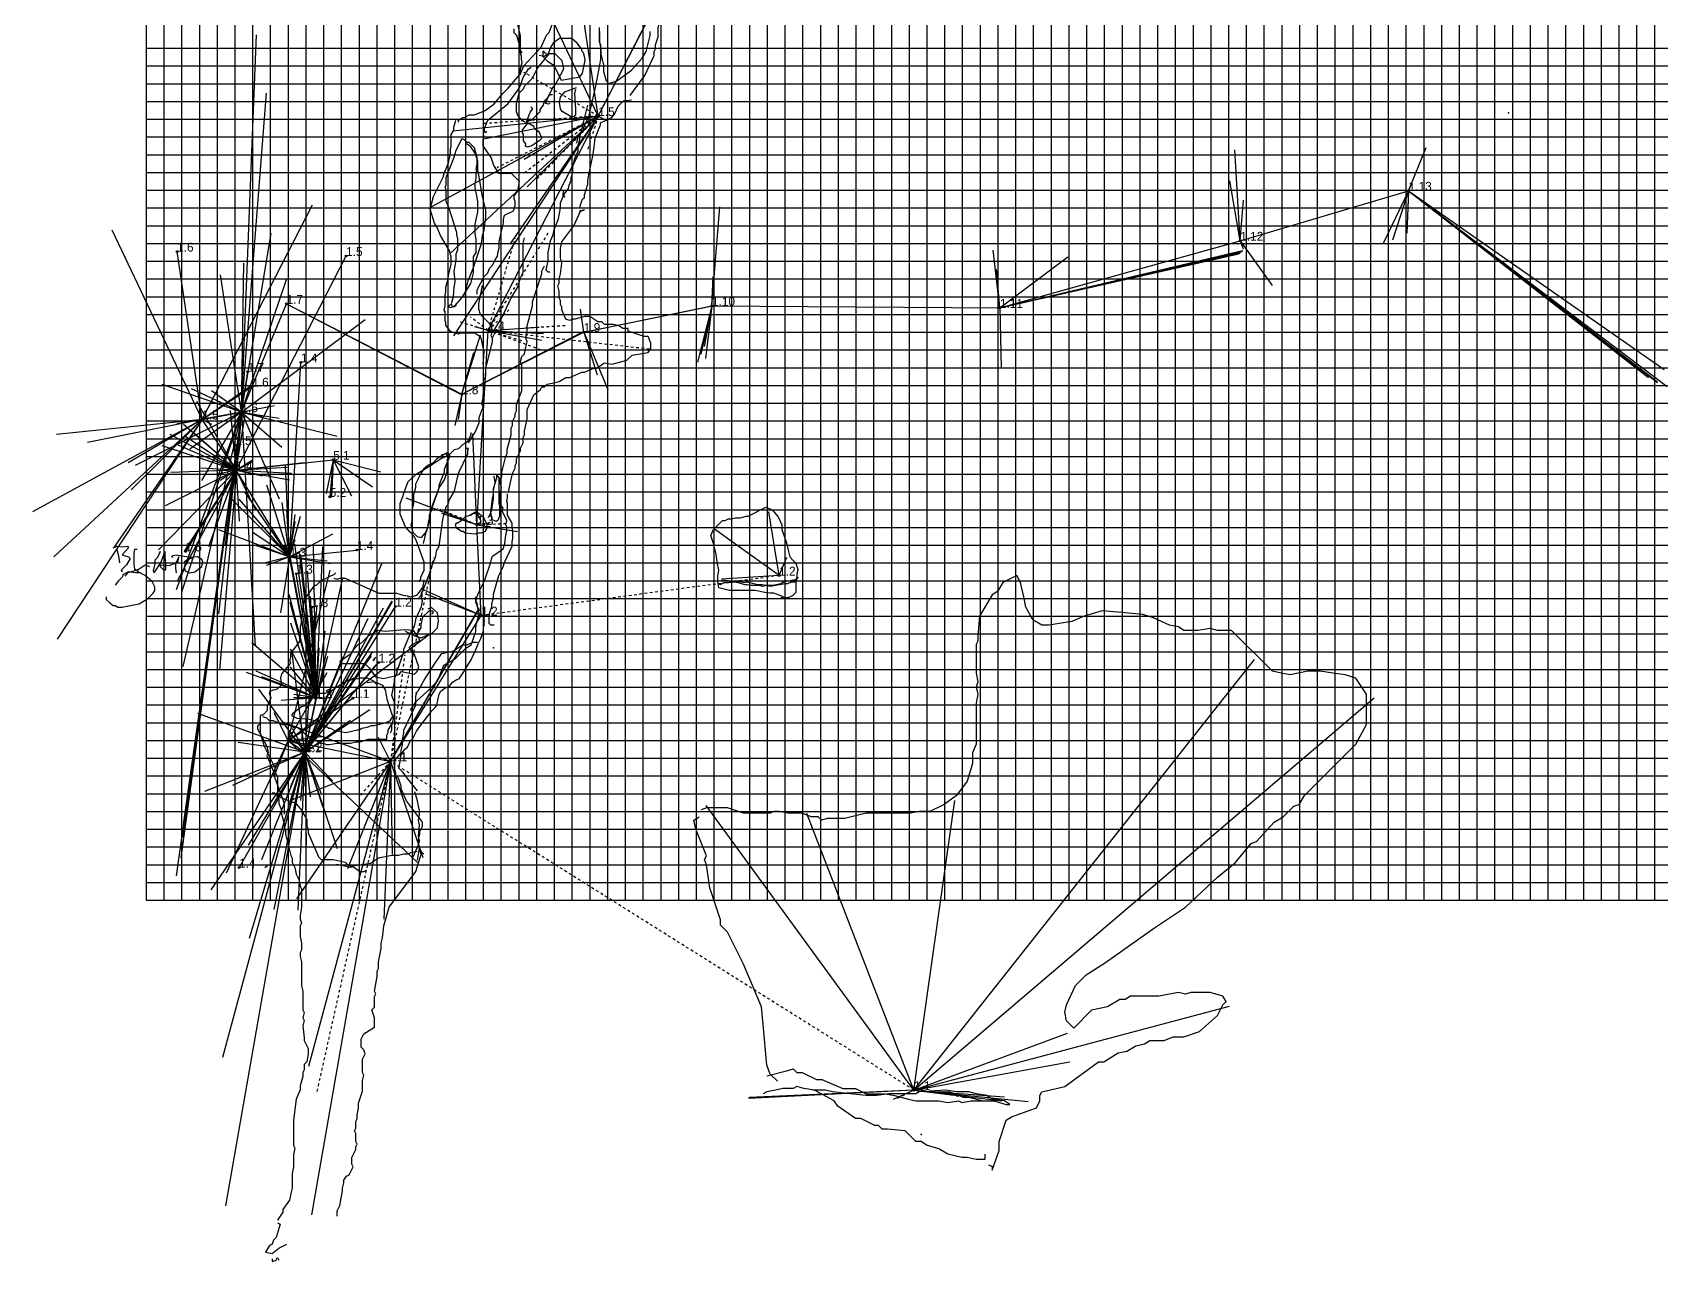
# Model space of a CAD drawing. Header units: millimetres. Extents: x -29 to 369, y -59 to 352.
# Drawn here: x -28.8 to 154.7, y -58.7 to 79.8 of the extents above; entities that cross this region are included whole.
import ezdxf

# ---------------------------------------------------------------- set-up
doc = ezdxf.new("R2010")
doc.units = ezdxf.units.MM
doc.linetypes.add('DASH', pattern=[0.6, 0.3, -0.3])

msp = doc.modelspace()

# ---------------------------------------------------------------- linework, layer by layer
at = {"layer": 'Black', "color": 0}
for points in [[(38.55, 72.68), (40.2, 74.93), (41.25, 77.18), (41.25, 77.63), (41.4, 77.93), (41.4, 78.38), (41.7, 79.28), (41.7, 80.33), (42.15, 81.83), (42.45, 82.28), (42.45, 82.73), (42.75, 83.48), (42.75, 84.23), (42.9, 84.83), (42.9, 85.43), (43.05, 86.03), (43.05, 86.33), (43.8, 86.78)], [(19.2, 69.68), (19.2, 69.88), (19.7, 70.18), (19.9, 70.18), (20.4, 70.48), (21, 70.48), (22.2, 70.98), (23.2, 71.68), (24.2, 72.88), (24.8, 73.48), (25.9, 74.78), (26.2, 75.38), (26.2, 75.68), (26.4, 76.38), (26.3, 76.78), (26.3, 77.08), (26.2, 77.48), (26.2, 79.38), (25.9, 80.68)], [(26.4, 77.48), (26.1, 77.93), (26.1, 78.38), (25.8, 79.43), (25.5, 79.73), (25.5, 80.18)], [(32.9, 60.08), (33, 60.48), (33.2, 60.98), (33.4, 61.18), (33.4, 61.48), (33.8, 62.68), (33.8, 63.08), (33.9, 63.78), (34.3, 65.68), (34.4, 66.08), (34.5, 66.88), (34.6, 67.88), (35.2, 69.38), (35.2, 69.58), (36.5, 70.18), (36.8, 70.58), (37.2, 71.48), (37.8, 72.08), (38.7, 72.18)], [(22, 42.38), (22, 42.38), (22.1, 43.78), (21.8, 45.18), (21.7, 45.48), (21, 45.88), (19.4, 45.88), (19.2, 45.78), (18.3, 46.08), (17.8, 46.78), (17.8, 47.08), (17.7, 47.28), (17.7, 48.28), (17.6, 48.48), (17.7, 48.98), (17.7, 50.08), (17.8, 50.58), (17.8, 51.08), (18, 51.88), (18.1, 52.38), (18.4, 53.68), (18.4, 54.48), (18.2, 55.18), (17.2, 56.88), (16.8, 57.78), (16.5, 58.28), (16, 59.88), (16.4, 61.28), (17.5, 63.48), (17.6, 63.88), (18.1, 65.08), (18.3, 66.18), (18.3, 66.58), (18.4, 66.98), (18.4, 68.28), (18.7, 68.78), (18.7, 69.08), (18.9, 69.88)], [(24.85, 27.98), (25, 28.73), (25.3, 30.08), (25.6, 30.68), (25.6, 30.98), (25.75, 31.28), (25.75, 31.73), (26.2, 32.63), (26.2, 32.93), (26.5, 33.53), (26.5, 34.13), (26.65, 34.43), (26.65, 34.88), (26.95, 36.23), (26.95, 37.28), (27.7, 38.93), (28.45, 39.53), (28.6, 39.83), (28.9, 39.83), (29.2, 40.13), (29.95, 40.28), (30.55, 40.43), (31.3, 40.88), (31.75, 40.88), (33.1, 41.48), (33.4, 41.48), (34.45, 41.93), (34.75, 41.93), (35.65, 42.53), (36.55, 42.38), (38.2, 42.83), (38.8, 43.43), (40.6, 43.73), (40.9, 44.18), (40.9, 44.78), (40.6, 45.53), (40.15, 45.53), (38.35, 46.13), (38.35, 46.43), (37.75, 46.43), (37.3, 46.73), (36.7, 46.88), (35.65, 46.88), (35.35, 47.18), (34.9, 47.18), (34, 47.78), (33.4, 47.78), (32.35, 47.48), (32.05, 47.48), (31.75, 47.33), (31.3, 47.48), (30.85, 48.53), (30.85, 48.83), (30.7, 49.13), (30.7, 49.58), (30.55, 49.88), (30.55, 50.63), (30.4, 51.23), (30.55, 51.53), (30.55, 51.98), (30.7, 52.58), (30.85, 53.78), (30.7, 54.38), (30.7, 55.43), (30.85, 56.18), (32.2, 57.98), (32.95, 59.63), (33.4, 59.78), (32.8, 59.63)], [(14.75, 17.88), (14.95, 18.18), (14.95, 18.38), (15.35, 19.18), (15.35, 20.08), (14.45, 22.58), (14.15, 23.08), (13.75, 23.48), (13.25, 24.08), (12.65, 25.48), (12.65, 26.68), (12.95, 27.48), (13.05, 27.88), (13.55, 29.18), (14.55, 30.08), (15.55, 30.68), (17.25, 31.78), (18.15, 32.18), (18.75, 32.78), (19.25, 32.88), (19.75, 33.38), (20.25, 33.68), (20.65, 34.48), (20.65, 34.68)], [(23.25, 12.98), (22.85, 12.98), (22.65, 13.18), (22.65, 14.18), (22.95, 15.08), (22.95, 15.38), (23.15, 16.08), (23.15, 16.48), (23.75, 18.58), (24.25, 19.58), (24.35, 19.98), (25.25, 21.88), (25.25, 22.38), (25.35, 22.78), (25.35, 23.58), (25.25, 23.98), (25.25, 24.48), (24.75, 25.38), (24.75, 26.68), (24.65, 26.98), (24.75, 27.38), (24.75, 27.78)], [(55.85, 16.18), (54.75, 16.58), (54.35, 16.58), (53.75, 16.68), (52.65, 16.88), (49.75, 16.88), (48.55, 17.18), (48.45, 17.88), (48.45, 18.48), (48.55, 19.18), (48.35, 20.08), (48.25, 20.98), (47.95, 22.18), (47.65, 23.08), (47.95, 23.78), (48.95, 24.78), (49.25, 24.78), (49.65, 24.98), (49.95, 24.98), (50.45, 25.08), (50.95, 25.08), (51.65, 25.28), (51.85, 25.28), (53.85, 26.28), (54.55, 25.98), (55.25, 25.18), (55.65, 24.28), (55.65, 23.78), (56.15, 22.38), (56.25, 21.98), (56.35, 21.58), (56.55, 20.68), (56.95, 20.28), (57.25, 19.98), (57.45, 19.28), (57.35, 18.78), (57.35, 18.38), (57.25, 17.98), (57.25, 16.68), (56.85, 16.28), (56.35, 16.08), (55.55, 16.08)], [(-3.1, 2.9), (-2.8, 2.9), (-2.3, 3.4), (-2.3, 3.9), (-1.9, 4.8), (-2.1, 5.3), (-2, 5.6), (-1.2, 5.8), (-0.7, 6.3), (-0.8, 7), (-0.7, 7.5), (0.3, 8.7), (0.2, 9), (0.3, 9.4), (0.3, 9.8), (1.3, 11.1), (1.4, 11.7), (1.4, 12.8), (1.5, 13.3), (1.5, 13.8), (1.7, 14.6), (1.7, 15.1), (1.8, 15.8), (3, 17.5), (3.2, 17.5), (3.8, 18.1), (4.2, 18.2), (4.7, 18.5), (5.2, 18.7), (5.4, 18.9)], [(78.95, -47.8), (79.35, -48), (79.35, -48.4), (80.15, -46.2), (80.15, -45.2), (80.95, -42.8), (81.55, -42.4), (84.35, -41.4), (84.75, -40.6), (84.75, -40), (84.95, -39.6), (87.55, -39), (91.35, -36.2), (91.95, -36.2), (93.55, -35.2), (94.55, -35), (95.55, -34.4), (96.55, -34.2), (97.15, -33.8), (98.75, -33.8), (99.75, -33.4), (100.95, -33.4), (102.75, -32.8), (104.75, -31), (105.35, -29.8), (105.75, -29.4), (105.35, -28.8), (103.95, -28.4), (101.75, -28.4), (101.15, -28.6), (100.35, -28.4), (98.15, -28.8), (94.95, -28.8), (94.35, -29.2), (93.75, -29.2), (92.35, -30), (90.55, -30.4), (88.55, -32.4), (87.75, -31.6), (87.55, -30.6), (87.75, -29.8), (88.75, -27.6), (89.95, -26.4), (92.15, -25), (97.55, -21.2), (101.15, -18.8), (104.75, -15.4), (106.75, -13.8), (108.55, -11.6), (109.15, -11.4), (111.15, -9.2), (112.15, -8.6), (113.35, -7.4), (113.95, -7.2), (114.55, -6.2), (120.35, -0.4), (121.55, 1.8), (121.55, 5.2), (120.35, 7), (119.15, 7.4), (117.75, 7.6), (116.35, 7.8), (114.95, 7.8), (112.95, 7.4), (111.95, 7.6), (110.95, 7.8), (106.35, 12.4), (104.75, 12.4), (103.95, 12.6), (102.55, 12.4), (100.95, 12.4), (100.35, 12.8), (99.35, 13), (97.55, 13.8), (96.35, 14.2), (93.95, 14.4), (91.75, 14.6), (89.75, 14), (88.35, 13.4), (85.75, 13), (84.95, 13), (83.95, 13.6), (83.15, 15), (82.95, 16.2), (82.55, 17.8), (82.15, 18.6), (80.55, 17.8), (79.95, 16.8), (79.35, 16.4), (77.95, 14), (77.75, 11.8), (77.75, 11.2), (77.55, 10.8), (77.55, 7.6), (77.75, 6.6), (77.55, 6), (77.75, 5.2), (77.55, 4.2), (77.55, -0.4), (77.15, -1.4), (77.15, -2.6), (76.55, -4.6), (75.35, -6.2), (73.95, -7.2), (72.35, -8), (71.15, -8), (70.15, -8.2), (65.15, -8.2), (62.75, -8.8), (60.75, -8.8), (60.15, -9), (59.75, -8.6), (58.95, -8.6), (57.95, -8.2), (56.35, -8.2), (55.35, -8), (54.75, -8), (54.35, -8.2), (51.35, -8.2), (49.55, -7.6), (47.15, -7.6), (46.55, -7.8)], [(5.15, 18.28), (5.55, 18.18), (5.85, 18.28), (6.45, 18.28), (10.25, 16.58), (12.25, 16.58), (12.95, 16.38), (13.45, 16.28), (13.85, 16.18), (14.55, 16.38), (15.15, 17.18), (15.25, 17.58), (15.35, 18.08)], [(48.55, 17.68), (48.75, 17.58), (49.15, 17.78), (49.65, 17.78), (50.25, 17.88), (50.75, 17.78), (51.45, 17.58), (51.75, 17.58), (52.25, 17.48), (53.15, 17.48), (53.45, 17.38), (53.95, 17.48), (54.35, 17.38), (56.05, 17.68), (56.35, 17.68), (56.75, 17.88), (57.25, 17.88)], [(14.59, -5.66), (14.29, -5.3), (13.45, -4.28), (12.97, -3.62), (12.49, -3.14), (12.67, -2.18), (12.67, -2), (12.73, -1.76), (12.73, -1.64), (13.15, -0.98), (13.45, -0.74), (13.81, -0.02), (14.05, 0.22), (14.47, 1.06), (14.95, 1.72), (16.21, 3.34), (16.57, 3.7), (16.81, 4), (16.81, 4.18), (17.05, 5.2), (17.23, 5.56), (17.59, 5.86), (18.19, 6.1), (18.55, 6.58), (19.03, 6.88), (19.27, 6.94), (19.81, 7.72), (19.99, 8.08), (20.65, 9.1), (20.89, 9.7), (21.07, 9.94), (21.43, 10.9), (21.73, 11.5), (22.03, 12.34), (22.03, 12.76), (22.09, 13), (22.09, 13.36), (22.15, 13.48), (22.09, 13.78), (22.09, 14.2)], [(9.79, 9.28), (9.61, 8.98), (9.91, 9.4)], [(-3.15, 2.8), (-3.15, 0.85), (-2.7, -0.65), (-1.5, -3.05), (-1.5, -3.5), (-1.2, -4.1), (-1.2, -6.35), (-1.05, -6.65), (-1.05, -7.1), (-0.75, -7.85), (-0.75, -8.3), (-0.45, -9.35), (-0.45, -9.8), (-0.3, -10.1), (-0.3, -10.55), (0.3, -12.95), (0.45, -13.25), (0.45, -13.7), (0.75, -14.3), (0.9, -15.05), (1.2, -15.65), (1.35, -16.4), (1.5, -16.7), (1.5, -18.8), (1.35, -19.7), (1.35, -20.15), (1.5, -20.6), (1.35, -20.9), (1.35, -22.1), (1.5, -22.85), (1.5, -23.6), (1.35, -23.9), (1.35, -24.35), (1.5, -24.95), (1.5, -27.65), (1.65, -28.25), (1.65, -30.35), (1.8, -30.65), (1.65, -31.25), (1.8, -31.55), (1.65, -32.15), (1.8, -33.5), (1.8, -33.8), (2.25, -34.7), (2.25, -35.3), (2.1, -36.2), (1.8, -36.5), (1.8, -37.1), (1.65, -37.4), (1.65, -37.85), (1.35, -38.9), (1.35, -39.35), (0.9, -40.4), (0.6, -42.8), (0.6, -45.65), (0.75, -45.95), (0.6, -46.7), (0.6, -48.05), (0.45, -48.8), (0.45, -50.45), (0.3, -51.05), (0.15, -51.8), (-0.6, -52.85), (-0.6, -53.15), (-1.2, -54.05), (-1.2, -54.05)], [(14.6, -13.5), (14.7, -12.8), (14.8, -12.2), (14.7, -11.8), (14.8, -11.3), (14.7, -10.8), (14.8, -9.5), (14.7, -9), (14.8, -8.4), (14.8, -7.9), (14.7, -7.4), (14.6, -6.8), (14.3, -5.8)], [(55.15, -38.4), (54.35, -37.6), (53.95, -36.6), (53.55, -32), (53.35, -30), (51.35, -25.2), (49.55, -21.6), (48.75, -20.8), (48.75, -20.2), (47.55, -16.6), (47.15, -14), (46.95, -13.4), (47.15, -13), (45.95, -10), (45.75, -9), (46.35, -8.6)], [(5.55, -53.6), (5.55, -53), (5.85, -52.4), (6.15, -50.75), (6.15, -50.45), (6.3, -49.85), (6.3, -49.55), (6.6, -49.1), (6.9, -48.95), (7.35, -48.05), (7.2, -47.75), (7.2, -47), (7.65, -46.1), (7.65, -45.8), (7.8, -45.5), (7.65, -45.2), (7.65, -44.3), (7.5, -44), (7.65, -43.7), (7.65, -42.95), (7.8, -42.65), (7.8, -42.2), (7.95, -41.45), (7.95, -40.85), (8.4, -39.5), (8.4, -38.3), (8.55, -37.7), (8.4, -37.4), (8.4, -35.9), (8.7, -35.3), (8.55, -34.85), (8.25, -34.55), (8.25, -33.65), (8.55, -33.05), (9.75, -32.3), (9.75, -31.25), (9.45, -30.35), (9.75, -30.05), (9.75, -28.85), (9.9, -28.55), (9.75, -28.25), (10.05, -26.6), (10.05, -26), (10.2, -25.7), (10.2, -24.95), (10.5, -23.45), (10.5, -22.85), (10.65, -22.25), (10.8, -20.9), (11.4, -18.8), (14.4, -14.75), (15, -12.8), (14.85, -12.35), (15.3, -12.8)], [(-2.6, -14.3), (-2.3, -14.1)], [(78.55, -46.6), (78.55, -47.2), (77.55, -47.2), (76.55, -47), (75.95, -47), (74.35, -46.6), (73.35, -46), (71.95, -45.6), (71.35, -45.2), (70.75, -45.2), (69.55, -44), (67.55, -43.8), (66.95, -43.8), (66.55, -43.4), (66.15, -43.4), (64.55, -42.6), (63.95, -42.6), (61.95, -41.2), (61.55, -40.6), (59.35, -39.4), (58.15, -39.2), (57.35, -39), (56.95, -39.2), (55.75, -39.2), (54.95, -39.4), (53.95, -39.6), (53.55, -39.8)], [(70.35, -39), (72.15, -39.6), (74.55, -39.6), (76.15, -40.2), (76.75, -40.2), (78.35, -40.6), (79.75, -40.6)], [(-1.2, -54.35), (-0.9, -54.5), (-1.35, -56), (-1.65, -56.3), (-1.8, -56.75), (-2.1, -56.9), (-2.55, -57.65), (-1.8, -57.8), (-1.05, -57.2), (-0.15, -56.75)], [(-1.8, -58.4), (-1.8, -58.7), (-1.35, -58.55), (-1.2, -58.25), (-1.05, -58.55)]]:
    msp.add_lwpolyline(points, dxfattribs=at)
for p in [(23.17, 10.42), (11.4, -2.3), (71.35, -44.4)]:
    msp.add_point(p, dxfattribs=at)
at = {"layer": 'Blue', "color": 5}
for points in [[(31.95, 102.08), (31.65, 101.63), (31.65, 99.68), (31.95, 98.48), (32.1, 97.13), (32.1, 96.53), (31.95, 95.93), (31.95, 95.48), (31.35, 92.18), (31.35, 91.43), (30.75, 87.98), (30.6, 86.18), (30.6, 85.13), (30.45, 83.78), (30, 81.68), (29.85, 81.38), (29.85, 80.93), (29.4, 79.73), (29.1, 79.43), (28.5, 78.08), (26.55, 75.98), (26.1, 74.93)], [(32.55, 67.28), (32.7, 68.03), (33.3, 68.78), (33.3, 69.08), (33.9, 70.28), (34.65, 73.58), (34.8, 74.33), (35.25, 76.73), (35.25, 78.38), (35.1, 78.68), (35.1, 80.33)], [(22.4, 68.58), (22.2, 68.48), (22.1, 68.88), (22.5, 69.88), (24.8, 71.78), (25.9, 73.28), (26.2, 73.78), (26.5, 74.68), (27.1, 75.68), (27.4, 75.88)], [(31.2, 61.18), (31.1, 61.48), (31.6, 62.18), (31.7, 62.58), (31.9, 63.08), (31.9, 63.38), (32.1, 63.98), (32.1, 64.68), (32.2, 65.08), (32.3, 65.48), (32.7, 66.38), (32.7, 67.08), (32.9, 67.68), (32.9, 67.98), (33.2, 69.18), (33.4, 70.08), (33.8, 71.58)], [(21.3, 50.28), (21.3, 50.78), (22.1, 52.28), (22.5, 52.68), (22.7, 53.18), (23.1, 53.58), (23.3, 54.08), (23.6, 54.58), (23.7, 55.08), (23.8, 55.48), (23.8, 56.18), (24, 57.08), (24.3, 58.28), (24.3, 58.68), (24.4, 59.18), (25.4, 59.68), (25.6, 60.28), (25.6, 60.68), (25.5, 61.08), (25.5, 61.38), (25.9, 61.88), (26.1, 62.98), (25.2, 63.88), (23.8, 63.88), (23.2, 64.78), (22.9, 65.68), (22, 66.98), (22, 67.68), (22.1, 68.18)], [(29.5, 52.78), (29.3, 52.78), (29.1, 52.98), (29.3, 54.08), (29.3, 54.98), (29.6, 56.28), (29.9, 56.98), (30, 57.58), (30.5, 58.78), (30.7, 59.98), (30.7, 60.58), (31, 61.28), (31, 61.58), (31.1, 61.98)], [(20.35, 33.53), (21.1, 34.73), (21.55, 35.78), (21.55, 36.38), (22, 37.58), (21.85, 37.88), (22, 38.63), (22, 38.93), (22.15, 39.53), (22.15, 40.13), (22.3, 40.43), (22.15, 40.73), (22.3, 41.03), (22.3, 41.93), (23.05, 44.93), (23.05, 45.38), (23.35, 45.98), (23.35, 46.43), (24.1, 47.63), (25.15, 49.88), (25.9, 51.08), (26.2, 52.13), (26.5, 52.73), (26.5, 56.03), (26.65, 56.63)], [(24.1, 29.63), (24.1, 30.23), (24.55, 32.03), (24.7, 32.33), (24.7, 32.78), (25.15, 34.43), (25.15, 35.18), (25.3, 35.48), (25.3, 35.93), (25.6, 36.53), (25.6, 36.83), (25.75, 37.13), (25.75, 37.88), (26.35, 39.38), (26.35, 42.23), (26.2, 42.68), (26.35, 43.28), (26.65, 43.58), (26.8, 44.33), (26.95, 44.93), (26.8, 45.38), (26.95, 45.98), (26.95, 46.73), (27.55, 48.98), (27.55, 49.43), (28.6, 52.58), (28.6, 52.88), (28.9, 53.48)], [(23, 45.38), (22.9, 45.58), (23, 46.08), (22.9, 46.78), (22, 47.68), (21.7, 47.98), (21.5, 48.58), (21.5, 49.18), (21.7, 50.08), (21.9, 51.28)], [(14.75, 16.08), (14.95, 16.28), (15.95, 18.78), (16.15, 19.58), (16.65, 20.78), (16.75, 21.38), (17.05, 21.88), (17.45, 24.88), (17.65, 25.68), (17.85, 26.38), (18.05, 26.58), (18.15, 27.08), (18.75, 28.08), (19.15, 29.78), (19.25, 30.18), (20.25, 32.28), (20.25, 32.68), (20.35, 32.88), (20.05, 32.88)], [(21.15, 15.48), (21.15, 15.88), (21.55, 16.78), (22.15, 17.98), (22.85, 20.08), (22.95, 20.58), (23.05, 20.78), (24.25, 21.58), (24.45, 22.18), (24.55, 23.18), (24.65, 23.58), (24.65, 24.08), (24.55, 24.28), (24.65, 24.78), (24.15, 25.88), (24.25, 26.18), (23.95, 26.58), (23.95, 27.98), (24.05, 28.48), (23.95, 28.98), (23.95, 29.58)], [(48.85, 18.08), (50.05, 17.98), (51.05, 17.88), (51.45, 17.78), (51.75, 17.88), (52.95, 17.58), (53.45, 17.58), (53.85, 17.48), (54.65, 17.48), (55.55, 17.68), (55.85, 17.88), (57.35, 18.18), (57.55, 18.38)], [(12.25, 7.68), (13.05, 9.98), (13.05, 10.28), (13.85, 12.18), (14.25, 12.88), (14.45, 13.78), (15.05, 15.08), (15.15, 15.68), (15.05, 16.08), (15.15, 16.38), (15.05, 16.58), (15.25, 16.98)], [(13.95, 3.28), (13.85, 3.48), (14.45, 4.38), (15.75, 5.58), (16.85, 6.68), (17.55, 8.48), (18.85, 9.18), (20.05, 10.38), (20.65, 10.78), (21.15, 12.28), (21.15, 12.68), (21.25, 13.18), (21.45, 13.98), (21.55, 14.38), (21.25, 15.48), (21.15, 16.18)], [(14.35, 5.28), (14.65, 5.58), (15.35, 6.78), (16.55, 8.68), (17.35, 9.78), (18.65, 10.08), (19.65, 10.78), (20.15, 10.78), (20.85, 11.08), (21.35, 11.08)], [(11.55, 0.85), (11.7, 1.15), (11.7, 1.6), (12, 2.95), (12, 4.3), (11.7, 5.05), (12, 6.55), (12, 7), (12.3, 7.6), (12.3, 8.2)], [(14.1, -13.1), (14.7, -11.75), (14.7, -11.15), (14.85, -10.55), (14.85, -10.25), (15.15, -9.65), (15.15, -9.2), (13.35, -6.8), (12.75, -5.45), (12.75, -5.15), (12.45, -4.25), (12.15, -3.95), (12.15, -3.65), (12, -3.05), (12, -2.3), (12.75, -1.4), (12.75, -1.1), (12.9, -0.5), (12.9, 0.1), (13.05, 0.85), (13.05, 1.15), (14.4, 4), (14.4, 5.05), (14.55, 5.35)], [(-3.15, 1.9), (-3.45, 1.6), (-3.45, 1.3), (-2.4, -0.65), (-2.25, -1.4), (-2.4, -1.7), (-1.65, -3.5), (-1.65, -3.8), (-0.45, -7.1), (-0.45, -8.3)], [(11.7, 1.6), (11.7, 1.9), (11.25, 1.15), (11.25, 0.85), (11.1, 0.55), (11.1, 0.1), (9, 0.1), (8.1, -0.2), (7.65, -0.2), (7.05, -0.35), (5.55, -0.35), (4.65, -0.5), (4.35, -0.5), (4.05, -0.35), (3.6, -0.35), (2.55, 0.4), (2.25, 0.4), (1.05, 1.45), (0.6, 1.45), (0, 1.75), (-0.6, 1.75), (-1.65, 2.2), (-2.1, 2.2), (-2.4, 2.5), (-2.85, 2.65)], [(-1.8, -5.9), (-1.5, -5.9), (-1.35, -6.2), (0.45, -6.95), (0.75, -6.95), (1.5, -7.85), (2.1, -8.9), (2.1, -9.65), (2.25, -9.95), (2.25, -10.4), (3.45, -13.1), (3.75, -13.4), (5.1, -13.4), (6.45, -13.7), (6.75, -14), (7.5, -14.3), (8.1, -14.75), (8.55, -14.75), (8.85, -14.6)], [(14.55, -12.5), (13.8, -12.65), (13.5, -12.8), (13.05, -12.8), (12.45, -12.95), (11.7, -12.95), (10.2, -13.25), (9.3, -13.85), (7.35, -14.15), (7.05, -14.3), (5.7, -14), (5.4, -14)], [(53.95, -37.8), (56.35, -37.2), (56.95, -37), (57.35, -37.4), (57.95, -37.4), (59.55, -38.2), (60.15, -38.2), (62.55, -39.2), (63.95, -39.2), (65.15, -39.8), (67.35, -39.8), (68.35, -40), (69.95, -40.4), (70.75, -40.6), (73.35, -40.6), (74.35, -40.8), (75.55, -40.6), (75.95, -40.8), (76.95, -40.6), (79.55, -40.6), (80.95, -41), (81.35, -41), (80.75, -40.6), (79.35, -40.4), (78.75, -40), (77.55, -39.8), (76.75, -39.6), (75.35, -39.6), (74.15, -39.4), (71.15, -39.6), (70.75, -39.8), (67.75, -39.8), (66.35, -40), (65.15, -40), (63.35, -39.8), (61.35, -39.6), (60.55, -39.4), (59.15, -39.4)]]:
    msp.add_lwpolyline(points, dxfattribs=at)
msp.add_point((137.55, 70.73), dxfattribs=at)
at = {"layer": 'Gray', "color": 9}
for points in [[(29.1, 77.38), (28.7, 77.68), (28.7, 77.08), (29.2, 76.58), (29.8, 76.18), (30.1, 75.78), (30.8, 74.38), (32.5, 74.68), (32.9, 74.78), (33.2, 75.18), (33.4, 76.28), (33.5, 76.68), (33.4, 77.08), (33.3, 77.48), (33.1, 77.68), (33.1, 77.88), (32.6, 78.58), (32, 79.08), (30.6, 79.08), (29.9, 78.58), (29.6, 78.08), (29.3, 77.38), (28.9, 77.08), (28.3, 77.18)], [(29.5, 71.78), (29.3, 71.68), (29, 71.78), (29.3, 72.48), (29.8, 73.48), (30.1, 73.88), (30.4, 74.38), (31.1, 75.68), (30.9, 76.58), (30.1, 77.38), (29.4, 77.38), (28.1, 75.78), (27.5, 74.58), (26.6, 73.68), (26.5, 73.38), (26, 72.88), (25.7, 71.78), (25.7, 70.88), (25.9, 70.38), (26.5, 69.78), (26.8, 69.68), (27.5, 69.98), (28.4, 70.88), (28.4, 71.08), (28.8, 71.58), (28.9, 72.08), (29.6, 72.78), (29.8, 72.78)], [(32.4, 73.38), (32.3, 72.88), (32.4, 71.18), (32.4, 70.48), (32.2, 70.28), (31.9, 70.28), (30.9, 70.88), (30.7, 71.18), (30.6, 71.88), (30.7, 72.48), (31.2, 73.08), (32.5, 73.58)], [(27.1, 69.48), (26.9, 69.48), (26.4, 68.78), (26.4, 68.48), (26.5, 68.28), (26.5, 67.58), (26.8, 67.18), (26.7, 66.98), (27, 66.88), (27.4, 66.98), (28.4, 67.68), (28.6, 67.88), (28.3, 68.58), (27.8, 68.88), (27.7, 69.18), (27, 69.58), (26.9, 69.78), (27.3, 70.78), (27.6, 71.18), (27.4, 71.38)], [(21.05, 24.38), (21.75, 24.58), (21.65, 24.98), (21.35, 25.48), (20.85, 25.58), (20.65, 25.38), (20.25, 25.28), (19.95, 25.18), (19.55, 24.78), (19.15, 24.48), (18.95, 24.48), (18.85, 24.28), (18.95, 23.98), (19.55, 23.58), (19.75, 23.58), (19.95, 23.38), (21.05, 23.28), (21.45, 23.38), (21.75, 23.38), (22.25, 23.58), (22.45, 23.98), (22.45, 24.28), (22.05, 25.08), (21.35, 25.68), (21.05, 25.68), (20.25, 25.28)], [(16.15, 14.28), (16.35, 14.38), (16.35, 14.58), (15.85, 14.58), (15.15, 13.88), (14.95, 13.08), (14.95, 12.68), (14.35, 11.78), (14.95, 11.58), (16.25, 12.08), (16.85, 12.68), (16.95, 13.48), (16.85, 14.38), (16.15, 14.98), (15.75, 14.78)], [(14.45, 11.98), (14.15, 12.38), (13.15, 12.48), (10.95, 12.28), (10.15, 12.38), (9.05, 11.78), (8.25, 10.98), (7.85, 10.78), (7.25, 10.08), (7.15, 9.78), (5.85, 8.88), (6.15, 8.68), (8.65, 8.68), (9.15, 8.18), (9.85, 7.18), (10.75, 6.98), (12.05, 7.28), (12.55, 7.48), (12.75, 7.78), (14.25, 7.48), (14.55, 7.78), (14.75, 8.28), (14.25, 9.68), (13.65, 10.48), (13.95, 10.78), (14.85, 11.28), (14.75, 11.58), (13.25, 12.28)]]:
    msp.add_lwpolyline(points, dxfattribs=at)
at = {"layer": 'Grid', "color": 255}
for p, q in [((-16, 350), (-16, -18)), ((-14, 350), (-14, -18)), ((-12, 350), (-12, -18)), ((-10, 350), (-10, -18)), ((-8, 350), (-8, -18)), ((-6, 350), (-6, -18)), ((-4, 350), (-4, -18)), ((-2, 350), (-2, -18)), ((0, 350), (0, -18)), ((2, 350), (2, -18)), ((4, 350), (4, -18)), ((6, 350), (6, -18)), ((8, 350), (8, -18)), ((10, 350), (10, -18)), ((12, 350), (12, -18)), ((14, 350), (14, -18)), ((16, 350), (16, -18)), ((18, 350), (18, -18)), ((20, 350), (20, -18)), ((22, 350), (22, -18)), ((24, 350), (24, -18)), ((26, 350), (26, -18)), ((28, 350), (28, -18)), ((30, 350), (30, -18)), ((32, 350), (32, -18)), ((34, 350), (34, -18)), ((36, 350), (36, -18)), ((38, 350), (38, -18)), ((40, 350), (40, -18)), ((42, 350), (42, -18)), ((44, 350), (44, -18)), ((46, 350), (46, -18)), ((48, 350), (48, -18)), ((50, 350), (50, -18)), ((52, 350), (52, -18)), ((54, 350), (54, -18)), ((56, 350), (56, -18)), ((58, 350), (58, -18)), ((60, 350), (60, -18)), ((62, 350), (62, -18)), ((64, 350), (64, -18)), ((66, 350), (66, -18)), ((68, 350), (68, -18)), ((70, 350), (70, -18)), ((72, 350), (72, -18)), ((74, 350), (74, -18)), ((76, 350), (76, -18)), ((78, 350), (78, -18)), ((80, 350), (80, -18)), ((82, 350), (82, -18)), ((84, 350), (84, -18)), ((86, 350), (86, -18)), ((88, 350), (88, -18)), ((90, 350), (90, -18)), ((92, 350), (92, -18)), ((94, 350), (94, -18)), ((96, 350), (96, -18)), ((98, 350), (98, -18)), ((100, 350), (100, -18)), ((102, 350), (102, -18)), ((104, 350), (104, -18)), ((106, 350), (106, -18)), ((108, 350), (108, -18)), ((110, 350), (110, -18)), ((112, 350), (112, -18)), ((114, 350), (114, -18)), ((116, 350), (116, -18)), ((118, 350), (118, -18)), ((120, 350), (120, -18)), ((122, 350), (122, -18)), ((124, 350), (124, -18)), ((126, 350), (126, -18)), ((128, 350), (128, -18)), ((130, 350), (130, -18)), ((132, 350), (132, -18)), ((134, 350), (134, -18)), ((136, 350), (136, -18)), ((138, 350), (138, -18)), ((140, 350), (140, -18)), ((142, 350), (142, -18)), ((144, 350), (144, -18)), ((146, 350), (146, -18)), ((148, 350), (148, -18)), ((150, 350), (150, -18)), ((152, 350), (152, -18)), ((154, 350), (154, -18)), ((-16, 78), (354, 78)), ((-16, 76), (354, 76)), ((-16, 74), (354, 74)), ((-16, 72), (354, 72)), ((-16, 70), (354, 70)), ((-16, 68), (354, 68)), ((-16, 66), (354, 66)), ((-16, 64), (354, 64)), ((-16, 62), (354, 62)), ((-16, 60), (354, 60)), ((-16, 58), (354, 58)), ((-16, 56), (354, 56)), ((-16, 54), (354, 54)), ((-16, 52), (354, 52)), ((-16, 50), (354, 50)), ((-16, 48), (354, 48)), ((-16, 46), (354, 46)), ((-16, 44), (354, 44)), ((-16, 42), (354, 42)), ((-16, 40), (354, 40)), ((-16, 38), (354, 38)), ((-16, 36), (354, 36)), ((-16, 34), (354, 34)), ((-16, 32), (354, 32)), ((-16, 30), (354, 30)), ((-16, 28), (354, 28)), ((-16, 26), (354, 26)), ((-16, 24), (354, 24)), ((-16, 22), (354, 22)), ((-16, 20), (354, 20)), ((-16, 18), (354, 18)), ((-16, 16), (354, 16)), ((-16, 14), (354, 14)), ((-16, 12), (354, 12)), ((-16, 10), (354, 10)), ((-16, 8), (354, 8)), ((-16, 6), (354, 6)), ((-16, 4), (354, 4)), ((-16, 2), (354, 2)), ((-16, 0), (354, 0)), ((-16, -2), (354, -2)), ((-16, -4), (354, -4)), ((-16, -6), (354, -6)), ((-16, -8), (354, -8)), ((-16, -10), (354, -10)), ((-16, -12), (354, -12)), ((-16, -14), (354, -14)), ((-16, -16), (354, -16)), ((-16, -18), (354, -18))]:
    msp.add_line(p, q, dxfattribs=at)
at = {"layer": 'LGray', "color": 255, "linetype": 'DASH'}
for p, q in [((55.35, 18.58), (21.766, 14.066)), ((70.55, -39.4), (11.56, -2.354))]:
    msp.add_line(p, q, dxfattribs=at)
at = {"layer": 'Orange', "color": 30}
for points in [[(35.1, 79.88), (35.1, 78.68), (35.25, 77.93), (35.25, 77.33), (35.55, 76.13), (35.55, 75.38), (35.85, 74.33), (36.15, 74.03), (37.05, 74.33), (38.7, 75.53), (39.9, 76.88), (40.35, 77.63), (40.8, 79.43), (40.8, 79.88)], [(18.3, 49.08), (18, 48.88), (18.3, 48.78), (18.8, 48.98), (19.6, 49.88), (20.6, 51.48), (20.9, 52.68), (20.9, 54.48), (21.2, 54.98), (21.2, 56.48), (21.1, 57.08), (21.1, 58.18), (21.4, 59.58), (21.4, 60.68), (21.3, 61.18), (21.1, 62.28), (21.1, 62.68), (21.2, 63.38), (21.2, 63.98), (21.3, 64.18), (21.2, 64.38), (21.3, 64.98), (21.3, 65.68), (21, 66.78), (20.4, 67.38), (20.2, 67.38), (19.9, 67.68), (19.6, 67.78), (18.9, 66.48), (18.7, 65.68), (17.8, 63.38), (17.8, 62.58), (17.7, 62.38), (17.8, 61.78), (17.8, 60.78), (18.1, 60.08), (19, 57.28), (19, 56.98), (19.1, 56.58), (19.1, 55.28), (18.9, 54.78), (18.9, 54.08), (18.7, 52.88), (18.8, 51.68), (18.7, 51.08), (18.6, 49.98), (18.4, 49.18), (18.5, 48.88), (18.8, 48.88), (19, 49.08)], [(20, 49.88), (20, 50.58), (20.3, 51.78), (20.9, 53.28), (21.8, 55.98), (21.9, 56.88), (22.1, 57.48), (22.3, 58.98), (22.3, 59.78), (21.9, 61.28), (21.8, 61.88), (21.6, 63.08), (21.5, 63.68), (21.4, 64.28), (21.4, 65.28), (21.1, 66.18), (20.6, 66.88), (20.2, 67.18), (20, 67.18)], [(15.25, 22.18), (15.65, 23.78), (15.75, 23.98), (15.85, 24.78), (15.95, 24.98), (15.95, 25.38), (16.25, 26.08), (16.25, 26.38), (17.05, 28.48), (17.05, 28.78), (17.65, 30.28), (17.65, 30.58), (18.25, 31.98), (18.25, 32.18), (18.05, 32.38), (17.85, 32.38), (16.75, 31.68), (16.35, 31.28), (15.75, 30.98), (15.25, 30.58), (14.95, 30.08), (14.35, 28.88), (14.35, 28.48), (14.15, 27.68), (14.15, 26.68), (13.95, 25.88), (13.95, 24.68), (13.85, 24.28), (14.05, 23.48), (14.55, 22.98), (15.05, 22.88), (15.65, 23.58), (15.75, 24.08), (15.95, 24.68), (15.95, 25.38), (17.05, 28.48), (17.65, 29.38), (17.95, 30.28), (17.95, 30.78), (18.05, 31.38), (17.95, 31.58), (18.05, 31.78), (17.85, 32.28), (17.35, 32.18), (17.15, 31.88)], [(22.65, 25.38), (22.65, 25.18), (22.95, 25.98), (23.15, 27.28), (23.15, 28.38), (23.55, 29.58), (23.55, 29.88), (23.75, 29.58), (23.75, 26.78), (23.85, 26.38), (23.85, 25.28), (23.65, 24.78), (23.45, 24.68), (22.95, 24.88), (22.95, 25.18), (22.85, 25.68), (23.05, 27.28), (23.15, 27.78), (23.15, 28.18), (23.35, 29.08), (23.25, 29.78)], [(-19.7, 21.7), (-19.3, 21.9), (-18.6, 21.8), (-18.1, 21.9), (-18, 21.7), (-18.7, 20.9), (-18, 20.7), (-17.8, 20.5), (-18.2, 19.8), (-18.8, 19.2), (-18.7, 19)], [(-19.3, 21.5), (-19.1, 20.8), (-19, 20)], [(-17, 21.5), (-17.3, 21.5), (-17.4, 21.1), (-17.4, 19.9), (-17.3, 19.3), (-17, 19.2), (-16.1, 19.8), (-15.6, 19.6)], [(-14.4, 21.1), (-14.4, 21.3), (-14.7, 20.6), (-15, 20.3), (-15, 19.9), (-15.2, 19.1), (-15.1, 18.9), (-14.3, 20.1), (-13.9, 21.3), (-13.9, 20.6), (-13.8, 20), (-13.8, 19.2), (-14, 19.2), (-14.4, 19.6), (-14.3, 19.8), (-13.4, 19.7), (-12.6, 20), (-12.4, 20.2), (-12.3, 20.7), (-12.7, 19.9), (-12.7, 19.4), (-12.6, 18.9)], [(-13, 20.6), (-13.1, 20.8), (-12.6, 20.9), (-11.9, 20.8), (-11.3, 20.7), (-10.9, 20.5), (-11.1, 20.5), (-11.6, 19.9), (-11.7, 19.5), (-11.6, 19.1), (-11.1, 18.9), (-10.5, 19), (-9.7, 19.6), (-9.6, 20.1), (-9.7, 20.4), (-10.2, 20.7), (-11, 20.6), (-11.7, 20.1)], [(-20.5, 16.2), (-20.5, 15.9), (-20.1, 15.5), (-19.7, 15.2), (-19.5, 15.2), (-19.2, 15), (-18.7, 15), (-17.2, 15.3), (-16.8, 15.4), (-15.8, 16), (-15.2, 16.6), (-15, 16.9), (-15, 17.3), (-15.3, 17.9), (-16.1, 18.6), (-16.9, 19), (-17, 19.2), (-18.1, 18.9), (-18.4, 18.5)], [(-16.7, 18.9), (-17.2, 18.9), (-18, 19), (-18.6, 18.7), (-18.7, 18.4), (-19.1, 18), (-19.5, 17.5)], [(10, 6.3), (9.6, 6.7), (8.9, 7), (8, 7), (7.8, 6.9), (7.4, 7), (7.1, 6.8), (6.8, 6.8), (5.8, 6.2), (4.9, 5.6), (4.7, 5.6), (4.2, 5.3), (3.2, 5.3), (2.6, 4.7), (1.9, 3.9), (1.5, 3.8), (0.5, 3), (0.4, 2.8), (1, 2.5), (2.4, 2.4), (3.6, 2.1), (4.6, 1.4), (4.8, 1.4), (5.3, 1.1), (5.6, 1.1), (6.5, 0.9), (7.3, 1.1), (7.8, 1.2), (8, 1.2), (8.3, 1.4), (8.9, 1.5), (9.4, 1.7), (9.7, 1.7), (10.9, 2), (11.5, 2.2), (11.8, 2.7), (11.2, 4.5), (11, 5.7), (10.7, 6.2), (9.7, 6.6), (8.9, 6.5)]]:
    msp.add_lwpolyline(points, dxfattribs=at)
at = {"layer": 'Shots', "color": 1}
for p, q in [((34.962, 70.346), (32.134, 89.244)), ((22.558, 46.2), (34.962, 70.346)), ((21.292, 24.306), (22.558, 46.2)), ((21.766, 14.066), (21.292, 24.306)), ((11.56, -2.354), (21.766, 14.066)), ((0, 0), (11.56, -2.354))]:
    msp.add_line(p, q, dxfattribs=at)
at = {"layer": 'Shots', "color": 30}
for p, q in [((107.322, 56.304), (126.308, 61.938)), ((126.308, 61.938), (155.116, 41.814)), ((-9.682, 36.18), (-12.51, 55.078)), ((80.24, 48.74), (107.322, 56.304)), ((-5.86, 30.44), (6.544, 54.586)), ((-5.258, 36.982), (-0.176, 49.192)), ((-0.176, 49.192), (19.6, 39.006)), ((33.334, 46.02), (47.776, 48.972)), ((47.776, 48.972), (80.24, 48.74)), ((19.6, 39.006), (33.334, 46.02)), ((0.178, 20.704), (1.444, 42.598)), ((-5.258, 36.982), (-4.548, 41.536)), ((-9.682, 36.18), (-4.04, 39.874)), ((-9.682, 36.18), (-5.258, 36.982)), ((-5.86, 30.44), (-9.682, 36.18)), ((-5.86, 30.44), (-9.676, 36.172)), ((-5.86, 30.44), (-5.958, 33.276)), ((-5.86, 30.44), (5.092, 31.626)), ((5.092, 31.626), (4.696, 27.446)), ((-5.86, 30.44), (-11.572, 21.304)), ((-5.86, 30.44), (-5.86, 30.44)), ((0.178, 20.704), (-5.86, 30.44)), ((0.178, 20.704), (-5.86, 30.438)), ((0.178, 20.704), (7.744, 21.458)), ((3.15, 4.784), (0.178, 20.704)), ((3.15, 4.784), (0.18, 20.7)), ((3.15, 4.784), (0.932, 18.794)), ((1.886, -1.332), (12.092, 15.088)), ((3.15, 4.784), (2.676, 15.024)), ((1.886, -1.332), (10.202, 8.77)), ((0, 0), (7.314, 4.766)), ((1.886, -1.332), (3.15, 4.786)), ((1.886, -1.332), (3.15, 4.784)), ((3.15, 4.784), (3.066, 4.746)), ((0, 0), (1.88, -1.328)), ((0, 0), (11.56, -2.354)), ((0, 0), (0.03, -0.048)), ((0, 0), (1.886, -1.332)), ((1.886, -1.332), (-5.526, -14.322)), ((1.886, -1.332), (2.018, -1.208))]:
    msp.add_line(p, q, dxfattribs=at)
at = {"layer": 'Shots', "color": 1}
for centre in [(34.962, 70.346), (22.558, 46.2), (21.292, 24.306), (55.35, 18.58), (21.766, 14.066), (11.56, -2.354), (70.55, -39.4)]:
    msp.add_circle(centre, 0.1, dxfattribs=at)
at = {"layer": 'Shots', "color": 30}
for centre in [(126.308, 61.938), (-12.51, 55.078), (107.322, 56.304), (6.544, 54.586), (-0.176, 49.192), (47.776, 48.972), (80.24, 48.74), (33.334, 46.02), (1.444, 42.598), (-4.548, 41.536), (-4.04, 39.874), (19.6, 39.006), (-5.258, 36.982), (-9.682, 36.18), (-9.676, 36.172), (-5.958, 33.276), (5.092, 31.626), (-5.86, 30.44), (-5.86, 30.44), (-5.86, 30.438), (4.696, 27.446), (-11.572, 21.304), (0.178, 20.704), (0.18, 20.7), (7.744, 21.458), (0.932, 18.794), (2.676, 15.024), (12.092, 15.088), (10.202, 8.77), (3.066, 4.746), (3.15, 4.786), (3.15, 4.784), (7.314, 4.766), (0.03, -0.048), (1.88, -1.328), (1.886, -1.332), (2.018, -1.208), (11.56, -2.354), (-5.526, -14.322)]:
    msp.add_circle(centre, 0.1, dxfattribs=at)
at = {"layer": 'XSect', "color": 1}
for p, q in [((34.962, 70.346), (47.412, 94.5)), ((34.962, 70.346), (47.354, 94.454)), ((34.962, 70.346), (24.812, 91.678)), ((34.962, 70.346), (15.846, 59.93)), ((34.962, 70.346), (18.254, 54.856)), ((34.962, 70.346), (18.558, 68.636)), ((34.962, 70.346), (18.63, 45.59)), ((34.962, 70.346), (22.032, 67.746)), ((34.962, 70.346), (25.006, 55.91)), ((34.962, 70.346), (26.63, 65.446)), ((34.962, 70.346), (26.946, 62.39)), ((34.962, 70.346), (36.002, 69.802)), ((22.558, 46.2), (21.044, 46.588)), ((22.558, 46.2), (28.314, 46.57)), ((22.558, 46.2), (28.804, 45.858)), ((22.558, 46.2), (28.598, 45.116)), ((21.292, 24.306), (20.822, 34.532)), ((21.292, 24.306), (13.306, 27.316)), ((55.35, 18.58), (54.182, 25.762)), ((21.292, 24.306), (17.334, 25.59)), ((21.292, 24.306), (25.85, 23.558)), ((55.35, 18.58), (48.058, 23.82)), ((55.35, 18.58), (56.23, 20.652)), ((55.35, 18.58), (48.84, 18.172)), ((21.766, 14.066), (15.01, 17.074)), ((21.766, 14.066), (15.658, 16.452)), ((11.56, -2.354), (21.44, 14.664)), ((11.56, -2.354), (21.382, 14.654)), ((11.56, -2.354), (21.406, 14.552)), ((70.55, -39.4), (108.938, 9.104)), ((70.55, -39.4), (122.41, 4.784)), ((11.56, -2.354), (-0.506, 2.032)), ((11.56, -2.354), (10.188, 0.33)), ((11.56, -2.354), (0.27, -6.764)), ((11.56, -2.354), (0.97, -17.842)), ((11.56, -2.354), (2.302, -36.744)), ((11.56, -2.354), (2.632, -53.462)), ((11.56, -2.354), (6.684, -14.48)), ((11.56, -2.354), (10.78, -20.128)), ((11.56, -2.354), (15.198, -13.198)), ((11.56, -2.354), (11.718, -12.816)), ((70.55, -39.4), (75.148, -6.75)), ((70.55, -39.4), (47.114, -7.34)), ((70.55, -39.4), (58.48, -8.228)), ((70.55, -39.4), (106.098, -29.954)), ((70.55, -39.4), (87.848, -32.99)), ((70.55, -39.4), (88.12, -36.22)), ((70.55, -39.4), (51.894, -40.358)), ((70.55, -39.4), (51.918, -40.276)), ((70.55, -39.4), (52.012, -40.222)), ((70.55, -39.4), (68.196, -40.456)), ((70.55, -39.4), (80.444, -40.596)), ((70.55, -39.4), (80.768, -40.164)), ((70.55, -39.4), (83.408, -40.68))]:
    msp.add_line(p, q, dxfattribs=at)
at = {"layer": 'XSect', "color": 30}
for p, q in [((-5.258, 36.982), (-3.572, 79.52)), ((-5.258, 36.982), (-2.422, 72.944)), ((107.322, 56.304), (106.71, 66.538)), ((126.308, 61.938), (128.278, 66.8)), ((107.322, 56.304), (106.154, 63.072)), ((126.308, 61.938), (126.648, 62.806)), ((126.308, 61.938), (126.586, 62.596)), ((107.322, 56.304), (107.708, 60.866)), ((126.308, 61.938), (123.438, 56.008)), ((126.308, 61.938), (124.488, 56.378)), ((126.308, 61.938), (126.086, 57.17)), ((126.308, 61.938), (155.448, 39.878)), ((126.308, 61.938), (154.358, 40.392)), ((126.308, 61.938), (153.354, 40.878)), ((126.308, 61.938), (154.356, 40.328)), ((-9.682, 36.18), (2.768, 60.334)), ((-9.682, 36.18), (2.71, 60.288)), ((47.776, 48.972), (48.674, 60.114)), ((-9.682, 36.18), (-19.832, 57.512)), ((-5.258, 36.982), (-1.904, 57.146)), ((80.24, 48.74), (79.492, 55.252)), ((80.24, 48.74), (107.584, 55.212)), ((80.24, 48.74), (107.608, 55.164)), ((80.24, 48.74), (107.262, 55.108)), ((80.24, 48.74), (107.272, 55.048)), ((107.322, 56.304), (110.938, 51.252)), ((107.322, 56.304), (107.666, 55.41)), ((-5.258, 36.982), (-4.972, 53.794)), ((80.24, 48.74), (107.188, 55.044)), ((80.24, 48.74), (107.416, 54.998)), ((80.24, 48.74), (106.926, 54.942)), ((80.24, 48.74), (107.254, 54.926)), ((80.24, 48.74), (107.192, 54.918)), ((80.24, 48.74), (107.202, 54.896)), ((80.24, 48.74), (107.252, 54.882)), ((80.24, 48.74), (107.004, 54.864)), ((80.24, 48.74), (106.978, 54.798)), ((80.24, 48.74), (87.91, 54.498)), ((-5.258, 36.982), (-7.614, 52.45)), ((-5.258, 36.982), (-0.178, 51.94)), ((47.776, 48.972), (47.898, 52.284)), ((80.24, 48.74), (79.834, 53.112)), ((-0.176, 49.192), (19.656, 38.916)), ((33.334, 46.02), (32.974, 48.596)), ((33.334, 46.02), (47.852, 48.956)), ((47.776, 48.972), (46.152, 42.612)), ((47.776, 48.972), (46.516, 43.524)), ((47.776, 48.972), (46.89, 44.398)), ((47.776, 48.972), (47.054, 43.042)), ((80.24, 48.74), (80.382, 41.974)), ((-5.258, 36.982), (8.694, 47.428)), ((19.6, 39.006), (33.218, 46.046)), ((33.334, 46.02), (36.056, 39.532)), ((33.334, 46.02), (34.824, 41.214)), ((19.6, 39.006), (21.68, 45.688)), ((19.6, 39.006), (21.164, 43.97)), ((19.6, 39.006), (20.936, 43.694)), ((-5.258, 36.982), (-14.196, 40.114)), ((-5.258, 36.982), (-10.882, 39.61)), ((-9.682, 36.18), (-4.138, 40.016)), ((-5.258, 36.982), (-8.644, 39.4)), ((19.6, 39.006), (18.8, 35.48)), ((19.6, 39.006), (19.174, 36.168)), ((-5.258, 36.982), (-17.242, 30.964)), ((-5.258, 36.982), (-12.62, -15.266)), ((-5.258, 36.982), (-12.62, 16.958)), ((-5.258, 36.982), (-12.524, 35.658)), ((-5.258, 36.982), (-12.078, -13.23)), ((-5.258, 36.982), (-12.014, 16.718)), ((-5.258, 36.982), (-11.858, -10.926)), ((-5.258, 36.982), (-11.848, 8.338)), ((-5.258, 36.982), (-11.808, -9.478)), ((-5.258, 36.982), (-11.058, 32.83)), ((-5.86, 30.44), (-10.272, 38.208)), ((-5.258, 36.982), (-9.77, 29.294)), ((-9.682, 36.18), (-1.54, 37.738)), ((-9.682, 36.18), (-5.242, 37.036)), ((-9.682, 36.18), (-5.28, 37.032)), ((-5.258, 36.982), (-7.848, 14.264)), ((-5.258, 36.982), (-7.724, 7.93)), ((-5.258, 36.982), (-7.07, 21.996)), ((-5.86, 30.44), (-6.48, 37.164)), ((-5.258, 36.982), (-1.006, 36.308)), ((-5.258, 36.982), (-0.686, 33.042)), ((-5.258, 36.982), (-0.994, 27.23)), ((-5.258, 36.982), (-3.7, 10.622)), ((-5.258, 36.982), (-2.908, 36.512)), ((-5.258, 36.982), (5.552, 34.296)), ((-5.258, 36.982), (-3.38, 36.614)), ((-5.258, 36.982), (-3.374, 36.522)), ((-5.258, 36.982), (-3.33, 36.562)), ((-5.258, 36.982), (-3.29, 36.61)), ((-9.682, 36.18), (-28.798, 25.764)), ((-9.682, 36.18), (-26.39, 20.69)), ((-9.682, 36.18), (-26.086, 34.47)), ((-9.682, 36.18), (-26.014, 11.424)), ((-9.682, 36.18), (-22.612, 33.58)), ((-9.682, 36.18), (-19.638, 21.744)), ((-9.682, 36.18), (-18.014, 31.28)), ((-9.682, 36.18), (-17.698, 28.224)), ((-5.86, 30.44), (-11.766, 35.604)), ((-9.682, 36.18), (-8.642, 35.636)), ((-5.86, 30.44), (-4.84, 36.638)), ((-5.86, 30.44), (-14.172, 33.182)), ((-5.86, 30.44), (-13.298, 34.468)), ((-5.86, 30.44), (-12.386, 33.29)), ((-5.86, 30.44), (-11.526, 34.226)), ((-5.86, 30.44), (-10.528, 34.636)), ((-5.86, 30.44), (-4.026, 31.618)), ((-5.86, 30.44), (-3.92, 31.438)), ((-5.86, 30.44), (1.818, 31.308)), ((5.092, 31.626), (4.294, 27.84)), ((5.092, 31.626), (4.886, 27.406)), ((5.092, 31.626), (10.47, 30.27)), ((5.092, 31.626), (9.512, 28.594)), ((5.092, 31.626), (7.158, 27.556)), ((-5.86, 30.44), (-14.588, 21.494)), ((-5.86, 30.44), (-13.862, 26.454)), ((-5.86, 30.44), (-13.242, 30.198)), ((-5.86, 30.44), (-12.472, 18.032)), ((-5.86, 30.44), (-11.676, 21.364)), ((-5.86, 30.44), (-11.67, 21.366)), ((-5.86, 30.44), (-9.83, 30.67)), ((-5.86, 30.44), (-8.958, 21.812)), ((-5.86, 30.44), (-8.068, 29.966)), ((-5.86, 30.44), (-7.644, 29.294)), ((-5.86, 30.44), (-7.374, 30.828)), ((-5.86, 30.44), (-6.456, 28.338)), ((-5.86, 30.44), (-0.104, 30.81)), ((-5.86, 30.44), (-2.89, 29.826)), ((-5.86, 30.44), (-3.72, 26.054)), ((-5.86, 30.44), (-5.518, 24.724)), ((-5.86, 30.44), (0.386, 30.098)), ((-5.86, 30.44), (0.18, 29.356)), ((0.178, 20.704), (-0.292, 30.93)), ((0.178, 20.704), (-4.864, 28)), ((0.178, 20.704), (-2.398, 28.756)), ((0.178, 20.704), (-6.414, 27.276)), ((0.178, 20.704), (-5.518, 27.176)), ((0.178, 20.704), (-0.66, 26.8)), ((0.178, 20.704), (-0.134, 26.026)), ((0.178, 20.704), (0.808, 25.464)), ((0.178, 20.704), (1.394, 25.266)), ((0.178, 20.704), (0.786, 24.662)), ((0.178, 20.704), (-7.808, 23.714)), ((0.178, 20.704), (-4.03, 23.478)), ((0.178, 20.704), (5.04, 23.272)), ((0.178, 20.704), (0.786, 22.65)), ((3.15, 4.784), (0.756, 22.118)), ((0.178, 20.704), (-3.78, 21.988)), ((0.178, 20.704), (-2.546, 20.028)), ((0.178, 20.704), (-2.414, 19.7)), ((0.178, 20.704), (-0.852, 14.398)), ((0.178, 20.704), (-0.736, 20.998)), ((0.178, 20.704), (-0.41, 21.946)), ((0.178, 20.704), (1.352, 21.16)), ((0.178, 20.704), (4.39, 20.234)), ((0.178, 20.704), (4.736, 19.956)), ((3.15, 4.784), (0.27, 20.584)), ((3.15, 4.784), (1.326, 20.868)), ((3.15, 4.784), (1.342, 20.92)), ((3.15, 4.784), (1.346, 20.98)), ((3.15, 4.784), (1.47, 20.682)), ((3.15, 4.784), (2.876, 21.954)), ((3.15, 4.784), (3.924, 21.8)), ((0, 0), (4.732, 19.196)), ((0, 0), (4.732, 19.196)), ((1.886, -1.332), (10.578, 19.928)), ((3.15, 4.784), (2.208, 19.074)), ((1.886, -1.332), (6.162, 18.346)), ((3.15, 4.784), (0.13, 16.434)), ((3.15, 4.784), (0.224, 15.542)), ((1.886, -1.332), (11.766, 15.686)), ((1.886, -1.332), (11.708, 15.676)), ((1.886, -1.332), (11.732, 15.574)), ((1.886, -1.332), (3.3, 15.242)), ((1.886, -1.332), (10.776, 14.94)), ((3.15, 4.784), (2.548, 16.228)), ((3.15, 4.784), (0.308, 13.2)), ((1.886, -1.332), (9.012, 13.776)), ((3.15, 4.784), (2.814, 14.036)), ((0, 0), (16.11, 12.096)), ((0, 0), (16.11, 12.096)), ((3.15, 4.784), (4.192, 12.302)), ((3.15, 4.784), (-4.076, 10.992)), ((3.15, 4.784), (0.27, 10.3)), ((1.886, -1.332), (0.448, 9.818)), ((1.886, -1.332), (9.496, 9.894)), ((1.886, -1.332), (9.374, 9.604)), ((1.886, -1.332), (9.354, 9.584)), ((1.886, -1.332), (9.352, 9.502)), ((1.886, -1.332), (6.262, 9.438)), ((1.886, -1.332), (6.224, 9.438)), ((3.15, 4.784), (3.522, 10.418)), ((3.15, 4.784), (4.492, 9.494)), ((3.15, 4.784), (-4.69, 7.646)), ((3.15, 4.784), (-3.606, 7.792)), ((0, 0), (4.414, 7.646)), ((0, 0), (4.414, 7.646)), ((3.15, 4.784), (0.226, 8.312)), ((1.886, -1.332), (5.916, 8.752)), ((1.886, -1.332), (9.938, 8.518)), ((3.15, 4.784), (4.022, 7.39)), ((1.886, -1.332), (-3.298, 5.778)), ((3.15, 4.784), (-2.958, 7.17)), ((3.15, 4.784), (-0.788, 4.492)), ((3.15, 4.784), (0.63, 4.808)), ((3.15, 4.784), (0.636, 5.172)), ((3.15, 4.784), (4.24, 4.68)), ((3.15, 4.784), (4.25, 4.774)), ((1.886, -1.332), (-10.18, 3.054)), ((0, 0), (-1.584, 3.11)), ((0, 0), (-1.584, 3.11)), ((1.886, -1.332), (9.208, 3.476)), ((1.886, -1.332), (7.028, 2.292)), ((0, 0), (-6.972, -14.95)), ((0, 0), (-1.618, -4.066)), ((0, 0), (-1.618, -4.066)), ((0, 0), (4.082, 0.486)), ((0, 0), (2.906, -0.9)), ((0, 0), (14.578, -13.768)), ((0, 0), (14.578, -13.768)), ((1.886, -1.332), (0.514, 1.352)), ((1.886, -1.332), (-9.404, -5.742)), ((1.886, -1.332), (-8.704, -16.82)), ((1.886, -1.332), (-7.372, -35.722)), ((1.886, -1.332), (-7.042, -52.44)), ((1.886, -1.332), (-6.256, -5.094)), ((1.886, -1.332), (-5.62, -0.212)), ((1.886, -1.332), (-4.482, -11.79)), ((1.886, -1.332), (-4.396, -22.324)), ((1.886, -1.332), (-2.99, -13.458)), ((1.886, -1.332), (-1.61, -19.036)), ((1.886, -1.332), (0.272, -5.244)), ((1.886, -1.332), (1.106, -19.106)), ((1.886, -1.332), (1.152, -3.234)), ((1.886, -1.332), (1.388, -6.774)), ((1.886, -1.332), (2.49, -6.346)), ((1.886, -1.332), (5.012, -4.548)), ((1.886, -1.332), (3.938, -7.512)), ((1.886, -1.332), (5.524, -12.176)), ((1.886, -1.332), (2.044, -11.794)), ((1.886, -1.332), (3.686, -5.89))]:
    msp.add_line(p, q, dxfattribs=at)
at = {"layer": 'XSect', "color": 1, "linetype": 'DASH'}
for p, q in [((34.962, 70.346), (26.576, 75.274)), ((34.962, 70.346), (21.888, 69.498)), ((34.962, 70.346), (23.558, 64.528)), ((34.962, 70.346), (26.51, 63.814)), ((34.962, 70.346), (27.866, 63.08)), ((34.962, 70.346), (33.742, 66.5)), ((22.558, 46.2), (29.462, 57.388)), ((22.558, 46.2), (25.618, 56.63)), ((22.558, 46.2), (20.562, 47.722)), ((22.558, 46.2), (24.986, 48.616)), ((22.558, 46.2), (19.446, 47.116)), ((22.558, 46.2), (31.29, 46.77)), ((22.558, 46.2), (26.436, 45.038)), ((22.558, 46.2), (40.9, 44.106)), ((22.558, 46.2), (28.638, 43.98)), ((21.292, 24.306), (16.818, 26.162)), ((21.292, 24.306), (23.044, 24.648)), ((21.292, 24.306), (24.734, 24.446)), ((21.292, 24.306), (22.876, 24.094)), ((11.56, -2.354), (16.424, 20.572)), ((21.766, 14.066), (21.104, 16.178)), ((21.766, 14.066), (22.672, 14.058)), ((11.56, -2.354), (13.194, 9.632)), ((11.56, -2.354), (3.184, -39.824)), ((11.56, -2.354), (8, -6.318)), ((70.55, -39.4), (68.676, -40.334)), ((70.55, -39.4), (77.136, -40.262))]:
    msp.add_line(p, q, dxfattribs=at)

# ---------------------------------------------------------------- texts
at = {"layer": 'Label'}
for s, p in [('1.5', (34.962, 70.346)), ('1.13', (126.308, 61.938)), ('1.12', (107.322, 56.304)), ('1.6', (-12.51, 55.078)), ('1.5', (6.544, 54.586)), ('1.7', (-0.176, 49.192)), ('1.10', (47.776, 48.972)), ('1.11', (80.24, 48.74)), ('1.4', (22.558, 46.2)), ('1.9', (33.334, 46.02)), ('1.7', (-4.548, 41.536)), ('1.4', (1.444, 42.598)), ('1.6', (-4.04, 39.874)), ('1.8', (19.6, 39.006)), ('1.5', (-9.682, 36.18)), ('1.5', (-9.676, 36.172)), ('1.6', (-5.258, 36.982)), ('1.5', (-5.958, 33.276)), ('1.4', (-5.86, 30.44)), ('1.4', (-5.86, 30.438)), ('5.1', (5.092, 31.626)), ('5.2', (4.696, 27.446)), ('1.3', (21.292, 24.306)), ('1.5', (-11.572, 21.304)), ('1.4', (7.744, 21.458)), ('1.3', (0.178, 20.704)), ('1.3', (0.18, 20.7)), ('1.3', (0.932, 18.794)), ('1.2', (55.35, 18.58)), ('1.3', (2.676, 15.024)), ('1.2', (12.092, 15.088)), ('1.2', (21.766, 14.066)), ('1.2', (10.202, 8.77)), ('1.3', (3.066, 4.746)), ('1.2', (3.15, 4.786)), ('1.2', (3.15, 4.784)), ('1.1', (7.314, 4.766)), ('1.1', (0.03, -0.048)), ('1.1', (1.88, -1.328)), ('1.1', (1.886, -1.332)), ('1.2', (2.018, -1.208)), ('1.1', (11.56, -2.354)), ('1.1', (11.56, -2.354)), ('1.4', (-5.526, -14.322)), ('1.1', (70.55, -39.4))]:
    msp.add_text(s, height=1, dxfattribs=at).set_placement(p)

doc.saveas('drawing.dxf')
